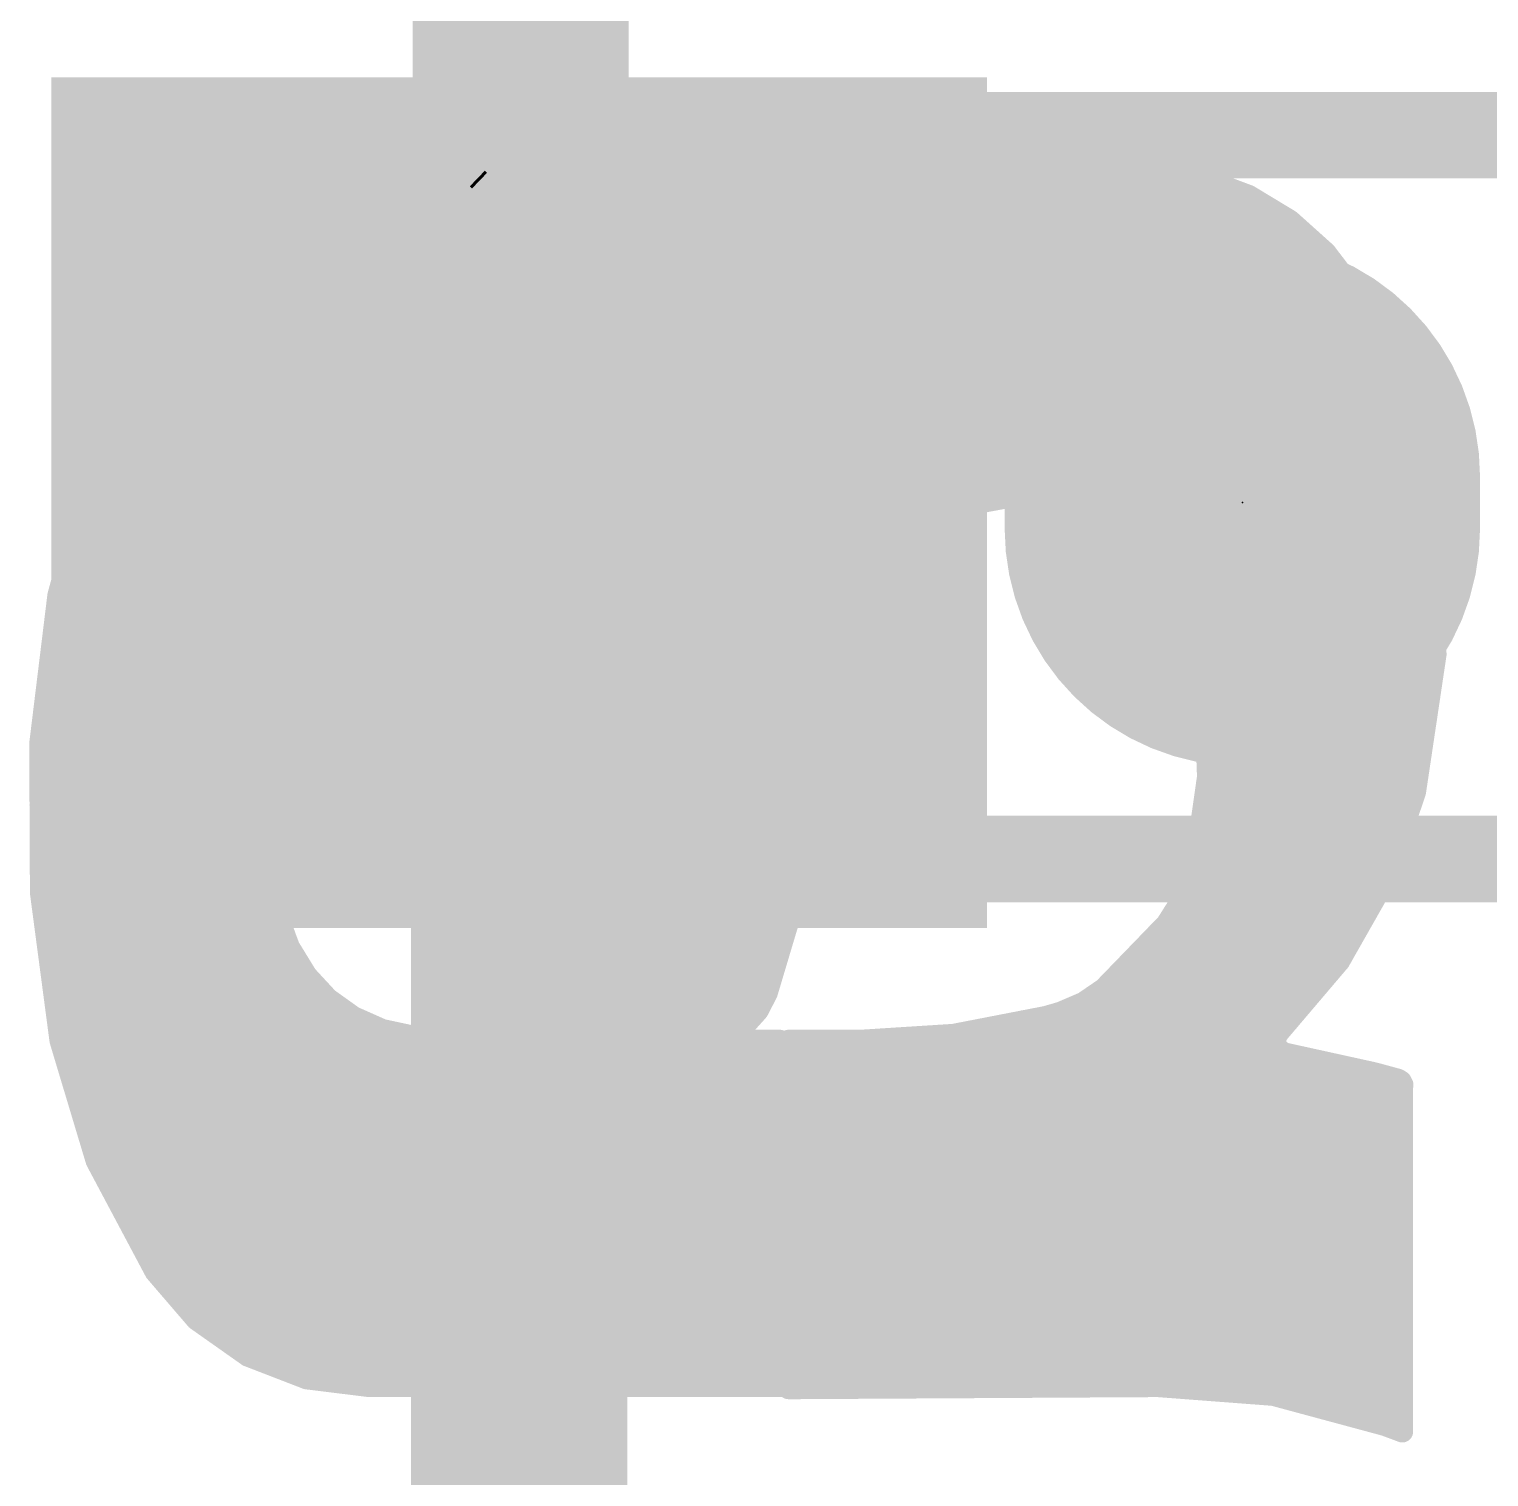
# Model space of a CAD drawing. Extents: x -4.1 to 20.4, y -14 to 28.1.
# Drawn here: x 8.734 to 10.45, y 17.905 to 19.607 of the extents above; entities that cross this region are included whole.
import ezdxf

# ---------------------------------------------------------------- set-up
doc = ezdxf.new("R2010")
doc.units = 0
for name, color, linetype in [('1', 12, 'CONTINUOUS'), ('21', 41, 'CONTINUOUS'), ('22', 40, 'CONTINUOUS'), ('23', 53, 'CONTINUOUS'), ('51', 53, 'CONTINUOUS')]:
    doc.layers.add(name, color=color, linetype=linetype)

# ---------------------------------------------------------------- blocks, each defined once
blk = doc.blocks.new('RECT')
blk.add_solid([(-0.5, -0.5), (0.5, -0.5), (-0.5, 0.5), (0.5, 0.5)])

msp = doc.modelspace()

# ---------------------------------------------------------------- linework, layer by layer
at = {"layer": '1', "const_width": 0.254}
for points in [[(9.3116, 20.0355), (9.3116, 19.0516)], [(9.3116, 19.0516), (9.31, 19.05)], [(9.31, 19.05), (9.31, 15.8429)]]:
    msp.add_lwpolyline(points, dxfattribs=at)
at = {"layer": '1', "const_width": 0.127}
for points in [[(9.3735, 19.05, 1), (9.2465, 19.05)], [(9.3565, 19.0067, 1), (9.2667, 19.0965)], [(9.2651, 19.0949, 1), (9.3549, 19.0051)], [(9.2481, 19.0516, 1), (9.3751, 19.0516)]]:
    msp.add_lwpolyline(points, format="xyb", dxfattribs=at)
at = {"layer": '21', "const_width": 0.5588}
msp.add_lwpolyline([(10.16, 19.0805), (10.16, 19.0195)], dxfattribs=at)
at = {"layer": '21', "const_width": 0.2794}
for points in [[(10.2997, 19.0805, 1), (10.0203, 19.0805)], [(10.0203, 19.0195, 1), (10.2997, 19.0195)]]:
    msp.add_lwpolyline(points, format="xyb", dxfattribs=at)
at = {"layer": '22', "const_width": 0.0254}
for points in [[(9.7636, 19.446), (9.8577, 19.4666)], [(9.8577, 19.4666), (9.9638, 19.4669)], [(9.9638, 19.4669), (10.0683, 19.448)], [(9.6774, 19.4031), (9.7636, 19.446)], [(9.8111, 19.4564), (10.0217, 19.4564)], [(10.0683, 19.448), (10.1676, 19.4107)], [(9.1644, 19.415), (9.2634, 19.4285)], [(9.2608, 19.431), (9.2608, 19.0068)], [(9.2634, 19.4285), (9.2608, 19.431)], [(9.7335, 19.431), (10.1135, 19.431)], [(9.0702, 19.3816), (9.1644, 19.415)], [(10.1676, 19.4107), (10.2159, 19.3815)], [(9.1379, 19.4056), (9.2608, 19.4056)], [(9.6165, 19.3533), (9.6774, 19.4031)], [(9.6824, 19.4056), (10.176, 19.4056)], [(8.9848, 19.3296), (9.0702, 19.3816)], [(9.068, 19.3802), (9.2608, 19.3802)], [(9.6494, 19.3802), (10.2173, 19.3802)], [(10.2159, 19.3815), (10.2579, 19.3438)], [(9.0262, 19.3548), (9.2608, 19.3548)], [(9.5667, 19.2924), (9.6165, 19.3533)], [(9.6183, 19.3548), (10.2456, 19.3548)], [(10.2579, 19.3438), (10.2921, 19.2989)], [(8.9119, 19.2613), (8.9848, 19.3296)], [(8.9846, 19.3294), (9.2608, 19.3294)], [(9.5969, 19.3294), (10.2689, 19.3294)], [(8.9575, 19.304), (9.2608, 19.304)], [(9.5301, 19.2227), (9.5667, 19.2924)], [(9.5762, 19.304), (10.2882, 19.304)], [(10.2921, 19.2989), (10.3527, 19.172)], [(8.9304, 19.2786), (9.2608, 19.2786)], [(9.5595, 19.2786), (10.3018, 19.2786)], [(8.8544, 19.1795), (8.9119, 19.2613)], [(8.9062, 19.2532), (9.2608, 19.2532)], [(9.5461, 19.2532), (10.3139, 19.2532)], [(8.8883, 19.2278), (9.2608, 19.2278)], [(9.4817, 19.0742), (9.5301, 19.2227)], [(9.5328, 19.2278), (10.326, 19.2278)], [(8.8705, 19.2024), (9.2608, 19.2024)], [(9.5235, 19.2024), (10.3382, 19.2024)], [(8.8015, 19.0637), (8.8544, 19.1795)], [(8.8533, 19.177), (9.2608, 19.177)], [(9.5152, 19.177), (10.3503, 19.177)], [(10.3527, 19.172), (10.3835, 19.0348)], [(8.8417, 19.1516), (9.2608, 19.1516)], [(9.5069, 19.1516), (10.3572, 19.1516)], [(8.8301, 19.1262), (9.2608, 19.1262)], [(9.4986, 19.1262), (10.363, 19.1262)], [(8.8185, 19.1008), (9.2608, 19.1008)], [(9.4904, 19.1008), (10.3687, 19.1008)], [(8.8069, 19.0754), (9.2608, 19.0754)], [(9.4539, 18.9205), (9.4817, 19.0742)], [(9.4821, 19.0754), (10.3744, 19.0754)], [(8.7681, 18.9408), (8.8015, 19.0637)], [(8.7978, 19.05), (9.2608, 19.05)], [(9.4773, 19.05), (9.8512, 19.05)], [(9.8982, 19.0587), (9.8381, 19.0476)], [(9.9593, 19.0576), (9.8982, 19.0587)], [(9.9927, 19.0499), (9.9593, 19.0576)], [(9.9922, 19.05), (10.3801, 19.05)], [(10.0236, 19.0353), (9.9927, 19.0499)], [(9.8381, 19.0476), (9.7815, 19.0246)], [(10.0508, 19.0144), (10.0236, 19.0353)], [(10.3835, 19.0348), (10.3873, 18.8713)], [(8.7909, 19.0246), (9.2608, 19.0246)], [(9.4727, 19.0246), (9.7815, 19.0246)], [(9.7815, 19.0246), (9.7494, 19.0026)], [(10.0375, 19.0246), (10.3837, 19.0246)], [(10.0824, 18.976), (10.0508, 19.0144)], [(8.784, 18.9992), (9.1976, 18.9992)], [(9.2004, 19.0002), (9.1481, 18.9808)], [(9.2558, 19.0068), (9.2004, 19.0002)], [(9.2608, 19.0068), (9.2558, 19.0068)], [(9.4681, 18.9992), (9.7463, 18.9992)], [(9.7494, 19.0026), (9.7231, 18.9738)], [(10.0633, 18.9992), (10.3843, 18.9992)], [(9.1481, 18.9808), (9.1018, 18.9496)], [(8.7771, 18.9738), (9.1377, 18.9738)], [(9.4635, 18.9738), (9.7231, 18.9738)], [(9.7231, 18.9738), (9.6935, 18.9243)], [(10.104, 18.9311), (10.0824, 18.976)], [(10.0835, 18.9738), (10.3849, 18.9738)], [(8.7702, 18.9484), (9.1007, 18.9484)], [(9.1018, 18.9496), (9.0642, 18.9084)], [(9.4589, 18.9484), (9.7079, 18.9484)], [(10.0957, 18.9484), (10.3855, 18.9484)], [(8.7468, 18.7667), (8.7681, 18.9408)], [(10.1143, 18.8824), (10.104, 18.9311)], [(8.7659, 18.923), (9.0775, 18.923)], [(9.431, 18.6995), (9.4539, 18.9205)], [(9.4543, 18.923), (9.693, 18.923)], [(9.6935, 18.9243), (9.673, 18.8704)], [(10.1057, 18.923), (10.3861, 18.923)], [(8.7628, 18.8976), (9.0582, 18.8976)], [(9.0642, 18.9084), (9.0373, 18.8595)], [(9.4515, 18.8976), (9.6834, 18.8976)], [(10.1111, 18.8976), (10.3867, 18.8976)], [(10.1194, 18.7274), (10.1143, 18.8824)], [(8.7597, 18.8722), (9.0443, 18.8722)], [(9.0373, 18.8595), (9.02, 18.8009)], [(9.4489, 18.8722), (9.6737, 18.8722)], [(9.673, 18.8704), (9.6622, 18.8138)], [(10.1146, 18.8722), (10.3873, 18.8722)], [(10.3873, 18.8713), (10.3632, 18.7096)], [(8.7566, 18.8468), (9.0336, 18.8468)], [(9.4463, 18.8468), (9.6685, 18.8468)], [(10.1155, 18.8468), (10.3837, 18.8468)], [(8.7535, 18.8214), (9.0261, 18.8214)], [(9.4436, 18.8214), (9.6637, 18.8214)], [(9.6622, 18.8138), (9.6469, 18.669)], [(10.1163, 18.8214), (10.3799, 18.8214)], [(8.7504, 18.796), (9.0196, 18.796)], [(9.02, 18.8009), (9.0145, 18.7401)], [(9.441, 18.796), (9.6603, 18.796)], [(10.1171, 18.796), (10.3761, 18.796)], [(8.7476, 18.5914), (8.7468, 18.7667)], [(8.7473, 18.7706), (9.0173, 18.7706)], [(9.4384, 18.7706), (9.6576, 18.7706)], [(10.118, 18.7706), (10.3723, 18.7706)], [(8.7469, 18.7452), (9.015, 18.7452)], [(9.0145, 18.7401), (9.0195, 18.603)], [(9.4357, 18.7452), (9.655, 18.7452)], [(10.1188, 18.7452), (10.3685, 18.7452)], [(10.1041, 18.6207), (10.1194, 18.7274)], [(8.747, 18.7198), (9.0152, 18.7198)], [(9.4331, 18.7198), (9.6523, 18.7198)], [(10.1183, 18.7198), (10.3647, 18.7198)], [(10.3632, 18.7096), (10.328, 18.6061)], [(8.7471, 18.6944), (9.0162, 18.6944)], [(9.4082, 18.5674), (9.431, 18.6995)], [(9.4301, 18.6944), (9.6496, 18.6944)], [(10.1147, 18.6944), (10.358, 18.6944)], [(8.7472, 18.669), (9.0171, 18.669)], [(9.4257, 18.669), (9.6469, 18.669)], [(9.6469, 18.669), (9.63, 18.5698)], [(10.111, 18.669), (10.3494, 18.669)], [(8.7474, 18.6436), (9.018, 18.6436)], [(9.4214, 18.6436), (9.6426, 18.6436)], [(10.1074, 18.6436), (10.3408, 18.6436)], [(10.0909, 18.586), (10.1041, 18.6207)], [(8.7475, 18.6182), (9.0189, 18.6182)], [(9.0195, 18.603), (9.0259, 18.5642)], [(9.417, 18.6182), (9.6382, 18.6182)], [(10.1032, 18.6182), (10.3321, 18.6182)], [(10.328, 18.6061), (10.274, 18.511)], [(8.7476, 18.5928), (9.0212, 18.5928)], [(8.7706, 18.4175), (8.7476, 18.5914)], [(9.4126, 18.5928), (9.6339, 18.5928)], [(10.0711, 18.5547), (10.0909, 18.586)], [(10.0935, 18.5928), (10.3205, 18.5928)], [(9.63, 18.5698), (9.6012, 18.4734)], [(8.7508, 18.5674), (9.0254, 18.5674)], [(9.0259, 18.5642), (9.0396, 18.5273)], [(9.391, 18.5184), (9.4082, 18.5674)], [(9.4082, 18.5674), (9.6292, 18.5674)], [(9.9974, 18.4785), (10.0711, 18.5547)], [(10.0791, 18.5674), (10.306, 18.5674)], [(8.7541, 18.542), (9.0342, 18.542)], [(9.3993, 18.542), (9.6217, 18.542)], [(10.0588, 18.542), (10.2916, 18.542)], [(8.7575, 18.5166), (9.0462, 18.5166)], [(9.0396, 18.5273), (9.0602, 18.4937)], [(9.365, 18.4734), (9.391, 18.5184)], [(9.3899, 18.5166), (9.6141, 18.5166)], [(10.0343, 18.5166), (10.2772, 18.5166)], [(10.274, 18.511), (10.2032, 18.4277)], [(8.7609, 18.4912), (9.0625, 18.4912)], [(9.0602, 18.4937), (9.0853, 18.4666)], [(9.3753, 18.4912), (9.6065, 18.4912)], [(10.0097, 18.4912), (10.2572, 18.4912)], [(8.7642, 18.4658), (9.0865, 18.4658)], [(9.0853, 18.4666), (9.1153, 18.4452)], [(9.337, 18.4429), (9.365, 18.4734)], [(9.358, 18.4658), (9.5973, 18.4658)], [(9.6012, 18.4734), (9.5905, 18.4527)], [(9.9734, 18.4621), (9.9974, 18.4785)], [(9.9788, 18.4658), (10.2356, 18.4658)], [(9.5905, 18.4527), (9.5749, 18.4354)], [(9.9289, 18.4455), (9.9466, 18.4506)], [(9.9466, 18.4506), (9.9734, 18.4621)], [(8.7676, 18.4404), (9.1261, 18.4404)], [(9.1153, 18.4452), (9.1491, 18.4302)], [(9.3142, 18.4302), (9.3262, 18.4355)], [(9.3262, 18.4355), (9.337, 18.4429)], [(9.3334, 18.4404), (9.5794, 18.4404)], [(9.5749, 18.4354), (9.5555, 18.4226)], [(9.8205, 18.4245), (9.9289, 18.4455)], [(9.9025, 18.4404), (10.214, 18.4404)], [(8.8131, 18.2761), (8.7706, 18.4175)], [(8.7714, 18.415), (9.6164, 18.415)], [(9.1491, 18.4302), (9.2037, 18.4185)], [(9.2037, 18.4185), (9.2596, 18.4185)], [(9.2596, 18.4185), (9.3142, 18.4302)], [(9.5555, 18.4226), (9.5555, 18.4175)], [(9.5555, 18.4175), (9.6164, 18.4175)], [(9.6164, 18.4175), (9.6164, 18.0111)], [(9.6266, 18.0086), (9.6266, 18.4175)], [(9.6266, 18.4175), (9.7104, 18.4175)], [(9.6266, 18.415), (10.199, 18.415)], [(9.7104, 18.4175), (9.8205, 18.4245)], [(10.1996, 18.4223), (10.1987, 18.4159)], [(10.1987, 18.4159), (10.2006, 18.4097)], [(10.2032, 18.4277), (10.1996, 18.4223)], [(10.2006, 18.4097), (10.2049, 18.4049)], [(10.2049, 18.4049), (10.2108, 18.4023)], [(10.2108, 18.4023), (10.3149, 18.3794)], [(8.779, 18.3896), (9.6164, 18.3896)], [(9.6266, 18.3896), (10.2685, 18.3896)], [(10.3149, 18.3794), (10.3429, 18.3718)], [(8.7866, 18.3642), (9.6164, 18.3642)], [(9.6266, 18.3642), (10.3482, 18.3642)], [(10.3429, 18.3718), (10.3465, 18.3696)], [(10.3465, 18.3696), (10.3483, 18.3659)], [(10.3483, 18.3659), (10.348, 18.3617)], [(10.348, 18.3617), (10.348, 17.9578)], [(8.7943, 18.3388), (9.6164, 18.3388)], [(9.6266, 18.3388), (10.348, 18.3388)], [(8.8019, 18.3134), (9.6164, 18.3134)], [(9.6266, 18.3134), (10.348, 18.3134)], [(8.8095, 18.288), (9.6164, 18.288)], [(9.6266, 18.288), (10.348, 18.288)], [(8.8824, 18.1458), (8.8131, 18.2761)], [(8.8203, 18.2626), (9.6164, 18.2626)], [(9.6266, 18.2626), (10.348, 18.2626)], [(8.8338, 18.2372), (9.6164, 18.2372)], [(9.6266, 18.2372), (10.348, 18.2372)], [(8.8473, 18.2118), (9.6164, 18.2118)], [(9.6266, 18.2118), (10.348, 18.2118)], [(8.8608, 18.1864), (9.6164, 18.1864)], [(9.6266, 18.1864), (10.348, 18.1864)], [(8.8743, 18.161), (9.6164, 18.161)], [(9.6266, 18.161), (10.348, 18.161)], [(8.9307, 18.0896), (8.8824, 18.1458)], [(8.8912, 18.1356), (9.6164, 18.1356)], [(9.6266, 18.1356), (10.348, 18.1356)], [(8.913, 18.1102), (9.6164, 18.1102)], [(9.6266, 18.1102), (10.348, 18.1102)], [(8.9912, 18.0469), (8.9307, 18.0896)], [(8.9375, 18.0848), (9.6164, 18.0848)], [(9.6266, 18.0848), (10.348, 18.0848)], [(8.9735, 18.0594), (9.6164, 18.0594)], [(9.6266, 18.0594), (10.348, 18.0594)], [(9.0603, 18.0202), (8.9912, 18.0469)], [(9.0246, 18.034), (9.6164, 18.034)], [(9.1338, 18.0111), (9.0603, 18.0202)], [(9.6266, 18.034), (10.348, 18.034)], [(9.6164, 18.0111), (9.1338, 18.0111)], [(10.0609, 18.0111), (9.6266, 18.0086)], [(10.1964, 18.0008), (10.0609, 18.0111)], [(10.0936, 18.0086), (10.348, 18.0086)], [(10.3276, 17.9654), (10.1964, 18.0008)], [(10.2615, 17.9832), (10.348, 17.9832)], [(10.348, 17.9578), (10.3276, 17.9654)]]:
    msp.add_lwpolyline(points, dxfattribs=at)
at = {"layer": '22', "const_width": 0.0127}
for points in [[(9.8577, 19.4729, 1), (9.8577, 19.4603)], [(9.8591, 19.4604, 1), (9.8563, 19.4728)], [(9.9649, 19.4731, 1), (9.9627, 19.4606)], [(9.9638, 19.4605, 1), (9.9638, 19.4732)], [(9.7623, 19.4522, 1), (9.765, 19.4398)], [(9.7665, 19.4403, 1), (9.7608, 19.4517)], [(9.8111, 19.4628, 1), (9.8111, 19.4501)], [(10.0217, 19.4501, 1), (10.0217, 19.4628)], [(10.0705, 19.454, 1), (10.066, 19.4421)], [(10.0671, 19.4418, 1), (10.0694, 19.4543)], [(9.2652, 19.4356, 1), (9.2564, 19.4264)], [(9.2671, 19.431, 1), (9.2545, 19.431)], [(9.259, 19.4239, 1), (9.2678, 19.4331)], [(9.2643, 19.4222, 1), (9.2625, 19.4348)], [(9.7335, 19.4374, 1), (9.7335, 19.4246)], [(10.1135, 19.4246, 1), (10.1135, 19.4374)], [(9.1635, 19.4213, 1), (9.1652, 19.4087)], [(9.1665, 19.409, 1), (9.1622, 19.421)], [(10.1709, 19.4161, 1), (10.1643, 19.4053)], [(10.1654, 19.4048, 1), (10.1698, 19.4166)], [(9.1379, 19.412, 1), (9.1379, 19.3992)], [(9.2608, 19.3992, 1), (9.2608, 19.412)], [(9.6746, 19.4088, 1), (9.6802, 19.3974)], [(9.6814, 19.3982, 1), (9.6734, 19.408)], [(9.6824, 19.412, 1), (9.6824, 19.3992)], [(10.176, 19.3992, 1), (10.176, 19.412)], [(9.068, 19.3866, 1), (9.068, 19.3739)], [(9.0681, 19.3875, 1), (9.0723, 19.3756)], [(9.0735, 19.3761, 1), (9.0669, 19.387)], [(9.2608, 19.3739, 1), (9.2608, 19.3866)], [(9.6494, 19.3866, 1), (9.6494, 19.3739)], [(10.2201, 19.3862, 1), (10.2117, 19.3768)], [(10.2126, 19.3761, 1), (10.2192, 19.3869)], [(10.2173, 19.3739, 1), (10.2173, 19.3866)], [(9.0262, 19.3612, 1), (9.0262, 19.3484)], [(9.2608, 19.3484, 1), (9.2608, 19.3612)], [(9.6124, 19.3582, 1), (9.6205, 19.3484)], [(9.6214, 19.3493, 1), (9.6115, 19.3573)], [(9.6183, 19.3612, 1), (9.6183, 19.3484)], [(10.2456, 19.3484, 1), (10.2456, 19.3612)], [(10.2629, 19.3476, 1), (10.2528, 19.3399)], [(10.2536, 19.3391, 1), (10.2621, 19.3485)], [(8.9846, 19.3358, 1), (8.9846, 19.323)], [(8.9815, 19.335, 1), (8.9881, 19.3242)], [(8.9892, 19.325, 1), (8.9805, 19.3342)], [(9.2608, 19.323, 1), (9.2608, 19.3358)], [(9.5969, 19.3358, 1), (9.5969, 19.323)], [(10.2689, 19.323, 1), (10.2689, 19.3358)], [(8.9575, 19.3104, 1), (8.9575, 19.2977)], [(9.2608, 19.2977, 1), (9.2608, 19.3104)], [(9.5618, 19.2964, 1), (9.5716, 19.2883)], [(9.5723, 19.2894, 1), (9.5611, 19.2953)], [(9.5762, 19.3104, 1), (9.5762, 19.2977)], [(10.2978, 19.3016, 1), (10.2864, 19.2962)], [(10.287, 19.2951, 1), (10.2972, 19.3027)], [(10.2882, 19.2977, 1), (10.2882, 19.3104)], [(8.9304, 19.285, 1), (8.9304, 19.2722)], [(9.2608, 19.2722, 1), (9.2608, 19.285)], [(9.5595, 19.285, 1), (9.5595, 19.2722)], [(10.3018, 19.2722, 1), (10.3018, 19.285)], [(8.9075, 19.2659, 1), (8.9162, 19.2566)], [(8.9171, 19.2576, 1), (8.9067, 19.2649)], [(8.9062, 19.2596, 1), (8.9062, 19.2468)], [(9.2608, 19.2468, 1), (9.2608, 19.2596)], [(9.5461, 19.2596, 1), (9.5461, 19.2468)], [(10.3139, 19.2468, 1), (10.3139, 19.2596)], [(8.8883, 19.2342, 1), (8.8883, 19.2215)], [(9.2608, 19.2215, 1), (9.2608, 19.2342)], [(9.5361, 19.2207, 1), (9.5241, 19.2247)], [(9.5328, 19.2342, 1), (9.5328, 19.2215)], [(10.326, 19.2215, 1), (10.326, 19.2342)], [(9.5245, 19.2257, 1), (9.5357, 19.2197)], [(8.8705, 19.2088, 1), (8.8705, 19.196)], [(9.2608, 19.196, 1), (9.2608, 19.2088)], [(9.5235, 19.2088, 1), (9.5235, 19.196)], [(10.3382, 19.196, 1), (10.3382, 19.2088)], [(8.8533, 19.1834, 1), (8.8533, 19.1706)], [(8.8492, 19.1832, 1), (8.8596, 19.1758)], [(8.8602, 19.1769, 1), (8.8486, 19.1821)], [(9.2608, 19.1706, 1), (9.2608, 19.1834)], [(9.5152, 19.1834, 1), (9.5152, 19.1706)], [(10.3589, 19.1734, 1), (10.3465, 19.1706)], [(10.3469, 19.1693, 1), (10.3584, 19.1747)], [(10.3503, 19.1706, 1), (10.3503, 19.1834)], [(8.8417, 19.158, 1), (8.8417, 19.1453)], [(9.2608, 19.1453, 1), (9.2608, 19.158)], [(9.5069, 19.158, 1), (9.5069, 19.1453)], [(10.3572, 19.1453, 1), (10.3572, 19.158)], [(8.8301, 19.1326, 1), (8.8301, 19.1198)], [(9.2608, 19.1198, 1), (9.2608, 19.1326)], [(9.4986, 19.1326, 1), (9.4986, 19.1198)], [(10.363, 19.1198, 1), (10.363, 19.1326)], [(8.8185, 19.1072, 1), (8.8185, 19.0944)], [(9.2608, 19.0944, 1), (9.2608, 19.1072)], [(9.4904, 19.1072, 1), (9.4904, 19.0944)], [(10.3687, 19.0944, 1), (10.3687, 19.1072)], [(8.8069, 19.0818, 1), (8.8069, 19.0691)], [(9.2608, 19.0691, 1), (9.2608, 19.0818)], [(9.4757, 19.0762, 1), (9.4877, 19.0722)], [(9.4879, 19.0731, 1), (9.4754, 19.0753)], [(9.4821, 19.0818, 1), (9.4821, 19.0691)], [(10.3744, 19.0691, 1), (10.3744, 19.0818)], [(8.7978, 19.0564, 1), (8.7978, 19.0436)], [(8.7957, 19.0663, 1), (8.8073, 19.061)], [(8.8076, 19.062, 1), (8.7954, 19.0653)], [(9.2608, 19.0436, 1), (9.2608, 19.0564)], [(9.4773, 19.0564, 1), (9.4773, 19.0436)], [(9.8512, 19.0436, 1), (9.8512, 19.0564)], [(9.8983, 19.0651, 1), (9.8981, 19.0524)], [(9.8994, 19.0525, 1), (9.897, 19.065)], [(9.9607, 19.0638, 1), (9.9579, 19.0514)], [(9.9592, 19.0513, 1), (9.9594, 19.0639)], [(9.9922, 19.0564, 1), (9.9922, 19.0436)], [(9.9954, 19.0556, 1), (9.99, 19.0442)], [(9.9912, 19.0437, 1), (9.9941, 19.0561)], [(10.3801, 19.0436, 1), (10.3801, 19.0564)], [(9.837, 19.0538, 1), (9.8393, 19.0413)], [(9.8405, 19.0417, 1), (9.8357, 19.0535)], [(10.0275, 19.0403, 1), (10.0198, 19.0302)], [(10.0209, 19.0295, 1), (10.0264, 19.041)], [(10.3898, 19.0349, 1), (10.3772, 19.0347)], [(8.7909, 19.031, 1), (8.7909, 19.0182)], [(9.2608, 19.0182, 1), (9.2608, 19.031)], [(9.4727, 19.031, 1), (9.4727, 19.0182)], [(9.7791, 19.0305, 1), (9.7839, 19.0187)], [(9.7851, 19.0194, 1), (9.7779, 19.0298)], [(9.7815, 19.0182, 1), (9.7815, 19.031)], [(10.0375, 19.031, 1), (10.0375, 19.0182)], [(10.0557, 19.0184, 1), (10.0459, 19.0104)], [(10.3773, 19.0334, 1), (10.3897, 19.0362)], [(10.3837, 19.0182, 1), (10.3837, 19.031)], [(8.784, 19.0056, 1), (8.784, 18.9929)], [(9.1996, 19.0065, 1), (9.2011, 18.9939)], [(9.1976, 18.9929, 1), (9.1976, 19.0056)], [(9.2026, 18.9943, 1), (9.1982, 19.0062)], [(9.2558, 19.0132, 1), (9.2558, 19.0005)], [(9.2545, 19.0068, 1), (9.2671, 19.0068)], [(9.2565, 19.0005, 1), (9.2551, 19.0131)], [(9.2608, 19.0005, 1), (9.2608, 19.0132)], [(9.4681, 19.0056, 1), (9.4681, 18.9929)], [(9.7458, 19.0078, 1), (9.753, 18.9973)], [(9.7541, 18.9983, 1), (9.7447, 19.0068)], [(9.7463, 18.9929, 1), (9.7463, 19.0056)], [(10.0469, 19.0094, 1), (10.0547, 19.0194)], [(10.0633, 19.0056, 1), (10.0633, 18.9929)], [(10.3843, 18.9929, 1), (10.3843, 19.0056)], [(9.1459, 18.9867, 1), (9.1503, 18.9748)], [(9.1516, 18.9755, 1), (9.1445, 18.9861)], [(8.7771, 18.9802, 1), (8.7771, 18.9674)], [(9.1377, 18.9674, 1), (9.1377, 18.9802)], [(9.4635, 18.9802, 1), (9.4635, 18.9674)], [(9.7184, 18.9781, 1), (9.7278, 18.9695)], [(9.7286, 18.9705, 1), (9.7176, 18.9771)], [(9.7231, 18.9674, 1), (9.7231, 18.9802)], [(10.0881, 18.9787, 1), (10.0767, 18.9732)], [(10.0835, 18.9802, 1), (10.0835, 18.9674)], [(10.0775, 18.9719, 1), (10.0873, 18.98)], [(10.3849, 18.9674, 1), (10.3849, 18.9802)], [(8.7702, 18.9548, 1), (8.7702, 18.942)], [(9.0983, 18.9549, 1), (9.1054, 18.9443)], [(9.1065, 18.9453, 1), (9.0971, 18.9539)], [(9.1007, 18.942, 1), (9.1007, 18.9548)], [(9.4589, 18.9548, 1), (9.4589, 18.942)], [(9.7079, 18.942, 1), (9.7079, 18.9548)], [(10.0957, 18.9548, 1), (10.0957, 18.942)], [(10.3855, 18.942, 1), (10.3855, 18.9548)], [(8.7744, 18.94, 1), (8.7618, 18.9416)], [(8.762, 18.9425, 1), (8.7742, 18.9391)], [(10.1102, 18.9324, 1), (10.0978, 18.9298)], [(8.7659, 18.9294, 1), (8.7659, 18.9167)], [(9.0775, 18.9167, 1), (9.0775, 18.9294)], [(9.4602, 18.9198, 1), (9.4476, 18.9212)], [(9.4477, 18.9216, 1), (9.4601, 18.9194)], [(9.4543, 18.9294, 1), (9.4543, 18.9167)], [(9.6881, 18.9276, 1), (9.699, 18.921)], [(9.6995, 18.922, 1), (9.6876, 18.9266)], [(9.693, 18.9167, 1), (9.693, 18.9294)], [(10.0983, 18.9283, 1), (10.1097, 18.9339)], [(10.1057, 18.9294, 1), (10.1057, 18.9167)], [(10.3861, 18.9167, 1), (10.3861, 18.9294)], [(8.7628, 18.904, 1), (8.7628, 18.8912)], [(9.0595, 18.9127, 1), (9.0689, 18.9041)], [(9.0582, 18.8912, 1), (9.0582, 18.904)], [(9.0697, 18.9053, 1), (9.0586, 18.9115)], [(9.4515, 18.904, 1), (9.4515, 18.8912)], [(9.6834, 18.8912, 1), (9.6834, 18.904)], [(10.1111, 18.904, 1), (10.1111, 18.8912)], [(10.3867, 18.8912, 1), (10.3867, 18.904)], [(10.1206, 18.8826, 1), (10.108, 18.8822)], [(10.1081, 18.8811, 1), (10.1205, 18.8837)], [(8.7597, 18.8786, 1), (8.7597, 18.8658)], [(9.0434, 18.8577, 1), (9.0312, 18.8613)], [(9.0443, 18.8658, 1), (9.0443, 18.8786)], [(9.4489, 18.8786, 1), (9.4489, 18.8658)], [(9.6671, 18.8727, 1), (9.679, 18.8682)], [(9.6793, 18.8692, 1), (9.6668, 18.8716)], [(9.6737, 18.8658, 1), (9.6737, 18.8786)], [(10.1146, 18.8786, 1), (10.1146, 18.8658)], [(10.3936, 18.8704, 1), (10.381, 18.8723)], [(10.381, 18.8712, 1), (10.3937, 18.8715)], [(10.3873, 18.8658, 1), (10.3873, 18.8786)], [(8.7566, 18.8532, 1), (8.7566, 18.8405)], [(9.0317, 18.8626, 1), (9.0429, 18.8564)], [(9.0336, 18.8405, 1), (9.0336, 18.8532)], [(9.4463, 18.8532, 1), (9.4463, 18.8405)], [(9.6685, 18.8405, 1), (9.6685, 18.8532)], [(10.1155, 18.8532, 1), (10.1155, 18.8405)], [(10.3837, 18.8405, 1), (10.3837, 18.8532)], [(8.7535, 18.8278, 1), (8.7535, 18.815)], [(9.0261, 18.815, 1), (9.0261, 18.8278)], [(9.4436, 18.8278, 1), (9.4436, 18.815)], [(9.656, 18.815, 1), (9.6684, 18.8126)], [(9.6685, 18.8131, 1), (9.6559, 18.8145)], [(9.6637, 18.815, 1), (9.6637, 18.8278)], [(10.1163, 18.8278, 1), (10.1163, 18.815)], [(10.3799, 18.815, 1), (10.3799, 18.8278)], [(8.7504, 18.8024, 1), (8.7504, 18.7896)], [(9.0264, 18.8003, 1), (9.0137, 18.8015)], [(9.014, 18.8027, 1), (9.0261, 18.7991)], [(9.0196, 18.7896, 1), (9.0196, 18.8024)], [(9.441, 18.8024, 1), (9.441, 18.7896)], [(9.6603, 18.7896, 1), (9.6603, 18.8024)], [(10.1171, 18.8024, 1), (10.1171, 18.7896)], [(10.3761, 18.7896, 1), (10.3761, 18.8024)], [(8.7531, 18.7668, 1), (8.7404, 18.7667)], [(8.7405, 18.7675, 1), (8.7531, 18.766)], [(8.7473, 18.777, 1), (8.7473, 18.7643)], [(9.0173, 18.7643, 1), (9.0173, 18.777)], [(9.4384, 18.777, 1), (9.4384, 18.7643)], [(9.6576, 18.7643, 1), (9.6576, 18.777)], [(10.118, 18.777, 1), (10.118, 18.7643)], [(10.3723, 18.7643, 1), (10.3723, 18.777)], [(8.7469, 18.7516, 1), (8.7469, 18.7388)], [(9.0208, 18.7403, 1), (9.0082, 18.7399)], [(9.015, 18.7388, 1), (9.015, 18.7516)], [(9.4357, 18.7516, 1), (9.4357, 18.7388)], [(9.655, 18.7388, 1), (9.655, 18.7516)], [(10.1188, 18.7516, 1), (10.1188, 18.7388)], [(10.3685, 18.7388, 1), (10.3685, 18.7516)], [(9.0082, 18.7407, 1), (9.0208, 18.7395)], [(10.1257, 18.7265, 1), (10.1131, 18.7283)], [(8.747, 18.7262, 1), (8.747, 18.7134)], [(9.0152, 18.7134, 1), (9.0152, 18.7262)], [(9.4331, 18.7262, 1), (9.4331, 18.7134)], [(9.6523, 18.7134, 1), (9.6523, 18.7262)], [(10.1183, 18.7262, 1), (10.1183, 18.7134)], [(10.1131, 18.7272, 1), (10.1257, 18.7276)], [(10.3692, 18.7076, 1), (10.3572, 18.7116)], [(10.3647, 18.7134, 1), (10.3647, 18.7262)], [(8.7471, 18.7008, 1), (8.7471, 18.6881)], [(9.0162, 18.6881, 1), (9.0162, 18.7008)], [(9.4301, 18.7008, 1), (9.4301, 18.6881)], [(9.4247, 18.7002, 1), (9.4373, 18.6988)], [(9.4373, 18.6984, 1), (9.4247, 18.7006)], [(9.6496, 18.6881, 1), (9.6496, 18.7008)], [(10.1147, 18.7008, 1), (10.1147, 18.6881)], [(10.3569, 18.7105, 1), (10.3695, 18.7087)], [(10.358, 18.6881, 1), (10.358, 18.7008)], [(8.7472, 18.6754, 1), (8.7472, 18.6626)], [(9.0171, 18.6626, 1), (9.0171, 18.6754)], [(9.4257, 18.6754, 1), (9.4257, 18.6626)], [(9.6532, 18.6679, 1), (9.6406, 18.6701)], [(9.6406, 18.6697, 1), (9.6532, 18.6683)], [(9.6469, 18.6626, 1), (9.6469, 18.6754)], [(10.111, 18.6754, 1), (10.111, 18.6626)], [(10.3494, 18.6626, 1), (10.3494, 18.6754)], [(8.7474, 18.65, 1), (8.7474, 18.6372)], [(9.018, 18.6372, 1), (9.018, 18.65)], [(9.4214, 18.65, 1), (9.4214, 18.6372)], [(9.6426, 18.6372, 1), (9.6426, 18.65)], [(10.1074, 18.65, 1), (10.1074, 18.6372)], [(10.3408, 18.6372, 1), (10.3408, 18.65)], [(10.11, 18.6184, 1), (10.0982, 18.623)], [(8.7475, 18.6246, 1), (8.7475, 18.6119)], [(9.0258, 18.604, 1), (9.0132, 18.602)], [(9.0189, 18.6119, 1), (9.0189, 18.6246)], [(9.417, 18.6246, 1), (9.417, 18.6119)], [(9.6382, 18.6119, 1), (9.6382, 18.6246)], [(10.1032, 18.6246, 1), (10.1032, 18.6119)], [(10.0978, 18.6216, 1), (10.1104, 18.6198)], [(10.3335, 18.6029, 1), (10.3225, 18.6092)], [(10.3321, 18.6119, 1), (10.3321, 18.6246)], [(8.7476, 18.5992, 1), (8.7476, 18.5864)], [(8.7539, 18.5922, 1), (8.7413, 18.5905)], [(8.7413, 18.5913, 1), (8.754, 18.5914)], [(9.0132, 18.6028, 1), (9.0258, 18.6032)], [(9.0212, 18.5864, 1), (9.0212, 18.5992)], [(9.4126, 18.5992, 1), (9.4126, 18.5864)], [(9.6339, 18.5864, 1), (9.6339, 18.5992)], [(10.0963, 18.5826, 1), (10.0856, 18.5894)], [(10.0935, 18.5992, 1), (10.0935, 18.5864)], [(10.3205, 18.5864, 1), (10.3205, 18.5992)], [(10.322, 18.6081, 1), (10.334, 18.604)], [(9.636, 18.568, 1), (9.6239, 18.5716)], [(10.085, 18.5883, 1), (10.0969, 18.5838)], [(8.7508, 18.5738, 1), (8.7508, 18.561)], [(9.0319, 18.5664, 1), (9.02, 18.5619)], [(9.0196, 18.5631, 1), (9.0322, 18.5652)], [(9.0254, 18.561, 1), (9.0254, 18.5738)], [(9.4082, 18.5738, 1), (9.4082, 18.561)], [(9.4019, 18.5685, 1), (9.4145, 18.5663)], [(9.4142, 18.5653, 1), (9.4022, 18.5695)], [(9.6237, 18.5709, 1), (9.6362, 18.5688)], [(9.6292, 18.561, 1), (9.6292, 18.5738)], [(10.0657, 18.5581, 1), (10.0765, 18.5513)], [(10.0757, 18.5503, 1), (10.0665, 18.5591)], [(10.0791, 18.5738, 1), (10.0791, 18.561)], [(10.306, 18.561, 1), (10.306, 18.5738)], [(8.7541, 18.5484, 1), (8.7541, 18.5357)], [(9.0342, 18.5357, 1), (9.0342, 18.5484)], [(9.3993, 18.5484, 1), (9.3993, 18.5357)], [(9.6217, 18.5357, 1), (9.6217, 18.5484)], [(10.0588, 18.5484, 1), (10.0588, 18.5357)], [(10.2916, 18.5357, 1), (10.2916, 18.5484)], [(8.7575, 18.523, 1), (8.7575, 18.5102)], [(9.0451, 18.5306, 1), (9.0342, 18.524)], [(9.0337, 18.5251, 1), (9.0456, 18.5295)], [(9.0462, 18.5102, 1), (9.0462, 18.523)], [(9.3899, 18.523, 1), (9.3899, 18.5102)], [(9.3965, 18.5152, 1), (9.3854, 18.5216)], [(9.6141, 18.5102, 1), (9.6141, 18.523)], [(10.0343, 18.523, 1), (10.0343, 18.5102)], [(10.2772, 18.5102, 1), (10.2772, 18.523)], [(9.385, 18.5205, 1), (9.3969, 18.5163)], [(10.2685, 18.5141, 1), (10.2796, 18.5079)], [(10.2789, 18.5069, 1), (10.2692, 18.5151)], [(8.7609, 18.4976, 1), (8.7609, 18.4848)], [(9.0649, 18.498, 1), (9.0555, 18.4894)], [(9.0548, 18.4904, 1), (9.0656, 18.497)], [(9.0625, 18.4848, 1), (9.0625, 18.4976)], [(9.3753, 18.4976, 1), (9.3753, 18.4848)], [(9.6065, 18.4848, 1), (9.6065, 18.4976)], [(10.0097, 18.4976, 1), (10.0097, 18.4848)], [(10.2572, 18.4848, 1), (10.2572, 18.4976)], [(8.7642, 18.4722, 1), (8.7642, 18.4595)], [(9.089, 18.4718, 1), (9.0816, 18.4615)], [(9.0865, 18.4595, 1), (9.0865, 18.4722)], [(9.358, 18.4722, 1), (9.358, 18.4595)], [(9.3595, 18.4766, 1), (9.3705, 18.4702)], [(9.3697, 18.4691, 1), (9.3603, 18.4777)], [(9.5951, 18.4752, 1), (9.6073, 18.4716)], [(9.6068, 18.4705, 1), (9.5956, 18.4763)], [(9.5973, 18.4595, 1), (9.5973, 18.4722)], [(9.9788, 18.4722, 1), (9.9788, 18.4595)], [(9.9928, 18.4829, 1), (10.002, 18.4741)], [(10.001, 18.4733, 1), (9.9938, 18.4837)], [(10.2356, 18.4595, 1), (10.2356, 18.4722)], [(9.0806, 18.4623, 1), (9.09, 18.4709)], [(9.5849, 18.4556, 1), (9.5961, 18.4498)], [(9.5952, 18.4485, 1), (9.5858, 18.457)], [(9.9441, 18.4564, 1), (9.9491, 18.4448)], [(9.9484, 18.4445, 1), (9.9448, 18.4567)], [(9.9698, 18.4673, 1), (9.977, 18.4568)], [(9.9759, 18.4562, 1), (9.9709, 18.4679)], [(8.7676, 18.4468, 1), (8.7676, 18.434)], [(9.1179, 18.451, 1), (9.1128, 18.4394)], [(9.1117, 18.44, 1), (9.119, 18.4503)], [(9.1261, 18.434, 1), (9.1261, 18.4468)], [(9.3226, 18.4407, 1), (9.3298, 18.4302)], [(9.3288, 18.4296, 1), (9.3237, 18.4413)], [(9.3334, 18.4468, 1), (9.3334, 18.434)], [(9.3323, 18.4472, 1), (9.3417, 18.4386)], [(9.3406, 18.4377, 1), (9.3334, 18.4481)], [(9.5702, 18.4397, 1), (9.5797, 18.4312)], [(9.5784, 18.4301, 1), (9.5714, 18.4407)], [(9.5794, 18.434, 1), (9.5794, 18.4468)], [(9.9025, 18.4468, 1), (9.9025, 18.434)], [(9.9271, 18.4516, 1), (9.9307, 18.4394)], [(9.9301, 18.4393, 1), (9.9277, 18.4517)], [(10.214, 18.434, 1), (10.214, 18.4468)], [(8.7767, 18.4193, 1), (8.7645, 18.4157)], [(8.7714, 18.4214, 1), (8.7714, 18.4086)], [(9.1504, 18.4364, 1), (9.1478, 18.424)], [(9.1465, 18.4244, 1), (9.1517, 18.436)], [(9.2037, 18.4249, 1), (9.2037, 18.4122)], [(9.2024, 18.4123, 1), (9.205, 18.4247)], [(9.2583, 18.4247, 1), (9.2609, 18.4123)], [(9.2596, 18.4122, 1), (9.2596, 18.4249)], [(9.3117, 18.436, 1), (9.3167, 18.4244)], [(9.3155, 18.424, 1), (9.3129, 18.4364)], [(9.552, 18.4279, 1), (9.559, 18.4173)], [(9.5555, 18.4239, 1), (9.5555, 18.4111)], [(9.5618, 18.4226, 1), (9.5492, 18.4226)], [(9.6227, 18.4175, 1), (9.6101, 18.4175)], [(9.6164, 18.4111, 1), (9.6164, 18.4239)], [(9.6164, 18.4086, 1), (9.6164, 18.4214)], [(9.6266, 18.4239, 1), (9.6266, 18.4111)], [(9.6266, 18.4214, 1), (9.6266, 18.4086)], [(9.6329, 18.4175, 1), (9.6203, 18.4175)], [(9.71, 18.4238, 1), (9.7108, 18.4112)], [(9.7104, 18.4111, 1), (9.7104, 18.4239)], [(9.8193, 18.4308, 1), (9.8218, 18.4183)], [(9.8209, 18.4182, 1), (9.8201, 18.4309)], [(10.2048, 18.4177, 1), (10.1926, 18.4141)], [(10.1943, 18.4258, 1), (10.2049, 18.4188)], [(10.2059, 18.4214, 1), (10.1934, 18.4232)], [(10.1984, 18.4318, 1), (10.208, 18.4236)], [(10.2085, 18.4242, 1), (10.1979, 18.4312)], [(10.199, 18.4086, 1), (10.199, 18.4214)], [(8.7643, 18.4167, 1), (8.7769, 18.4183)], [(9.5492, 18.4175, 1), (9.5618, 18.4175)], [(10.1924, 18.4168, 1), (10.205, 18.415)], [(10.2053, 18.4139, 1), (10.1958, 18.4055)], [(10.1945, 18.4079, 1), (10.2066, 18.4115)], [(10.2074, 18.4107, 1), (10.2023, 18.399)], [(10.2001, 18.4006, 1), (10.2096, 18.4091)], [(10.2122, 18.4085, 1), (10.2094, 18.3961)], [(10.2083, 18.3965, 1), (10.2133, 18.4081)], [(8.779, 18.396, 1), (8.779, 18.3833)], [(9.6164, 18.3833, 1), (9.6164, 18.396)], [(9.6266, 18.396, 1), (9.6266, 18.3833)], [(10.2685, 18.3833, 1), (10.2685, 18.396)], [(10.3166, 18.3855, 1), (10.3132, 18.3733)], [(10.3135, 18.3732, 1), (10.3163, 18.3856)], [(8.7866, 18.3706, 1), (8.7866, 18.3578)], [(9.6164, 18.3578, 1), (9.6164, 18.3706)], [(9.6266, 18.3706, 1), (9.6266, 18.3578)], [(10.3462, 18.3772, 1), (10.3396, 18.3664)], [(10.3521, 18.3725, 1), (10.3408, 18.3667)], [(10.3412, 18.3657, 1), (10.3446, 18.3779)], [(10.3547, 18.3653, 1), (10.342, 18.3664)], [(10.3427, 18.363, 1), (10.354, 18.3687)], [(10.3431, 18.3642, 1), (10.3498, 18.375)], [(10.3482, 18.3578, 1), (10.3482, 18.3706)], [(10.3417, 18.3622, 1), (10.3543, 18.3612)], [(10.3544, 18.3617, 1), (10.3417, 18.3617)], [(8.7943, 18.3452, 1), (8.7943, 18.3325)], [(9.6164, 18.3325, 1), (9.6164, 18.3452)], [(9.6266, 18.3452, 1), (9.6266, 18.3325)], [(10.348, 18.3325, 1), (10.348, 18.3452)], [(8.8019, 18.3198, 1), (8.8019, 18.3071)], [(9.6164, 18.3071, 1), (9.6164, 18.3198)], [(9.6266, 18.3198, 1), (9.6266, 18.3071)], [(10.348, 18.3071, 1), (10.348, 18.3198)], [(8.8095, 18.2944, 1), (8.8095, 18.2816)], [(9.6164, 18.2816, 1), (9.6164, 18.2944)], [(9.6266, 18.2944, 1), (9.6266, 18.2816)], [(10.348, 18.2816, 1), (10.348, 18.2944)], [(8.8187, 18.2791, 1), (8.8075, 18.2731)], [(8.807, 18.2743, 1), (8.8192, 18.278)], [(8.8203, 18.269, 1), (8.8203, 18.2563)], [(9.6164, 18.2563, 1), (9.6164, 18.269)], [(9.6266, 18.269, 1), (9.6266, 18.2563)], [(10.348, 18.2563, 1), (10.348, 18.269)], [(8.8338, 18.2436, 1), (8.8338, 18.2309)], [(9.6164, 18.2309, 1), (9.6164, 18.2436)], [(9.6266, 18.2436, 1), (9.6266, 18.2309)], [(10.348, 18.2309, 1), (10.348, 18.2436)], [(8.8473, 18.2182, 1), (8.8473, 18.2054)], [(9.6164, 18.2054, 1), (9.6164, 18.2182)], [(9.6266, 18.2182, 1), (9.6266, 18.2054)], [(10.348, 18.2054, 1), (10.348, 18.2182)], [(8.8608, 18.1928, 1), (8.8608, 18.1801)], [(9.6164, 18.1801, 1), (9.6164, 18.1928)], [(9.6266, 18.1928, 1), (9.6266, 18.1801)], [(10.348, 18.1801, 1), (10.348, 18.1928)], [(8.8743, 18.1674, 1), (8.8743, 18.1547)], [(9.6164, 18.1547, 1), (9.6164, 18.1674)], [(9.6266, 18.1674, 1), (9.6266, 18.1547)], [(10.348, 18.1547, 1), (10.348, 18.1674)], [(8.8872, 18.1499, 1), (8.8776, 18.1417)], [(8.8768, 18.1428, 1), (8.888, 18.1488)], [(8.8912, 18.142, 1), (8.8912, 18.1292)], [(9.6164, 18.1292, 1), (9.6164, 18.142)], [(9.6266, 18.142, 1), (9.6266, 18.1292)], [(10.348, 18.1292, 1), (10.348, 18.142)], [(8.913, 18.1166, 1), (8.913, 18.1039)], [(9.6164, 18.1039, 1), (9.6164, 18.1166)], [(9.6266, 18.1166, 1), (9.6266, 18.1039)], [(10.348, 18.1039, 1), (10.348, 18.1166)], [(8.9344, 18.0948, 1), (8.927, 18.0844)], [(8.9259, 18.0855, 1), (8.9355, 18.0938)], [(8.9375, 18.0912, 1), (8.9375, 18.0785)], [(9.6164, 18.0785, 1), (9.6164, 18.0912)], [(9.6266, 18.0912, 1), (9.6266, 18.0785)], [(10.348, 18.0785, 1), (10.348, 18.0912)], [(8.9735, 18.0658, 1), (8.9735, 18.053)], [(9.6164, 18.053, 1), (9.6164, 18.0658)], [(9.6266, 18.0658, 1), (9.6266, 18.053)], [(10.348, 18.053, 1), (10.348, 18.0658)], [(8.9935, 18.0528, 1), (8.9889, 18.041)], [(8.9875, 18.0417, 1), (8.9949, 18.0521)], [(9.0246, 18.0404, 1), (9.0246, 18.0277)], [(9.0611, 18.0265, 1), (9.0595, 18.0139)], [(9.058, 18.0143, 1), (9.0626, 18.0261)], [(9.6164, 18.0277, 1), (9.6164, 18.0404)], [(9.6266, 18.0404, 1), (9.6266, 18.0277)], [(10.348, 18.0277, 1), (10.348, 18.0404)], [(9.1338, 18.0175, 1), (9.1338, 18.0048)], [(9.133, 18.0048, 1), (9.1346, 18.0174)], [(9.6101, 18.0111, 1), (9.6227, 18.0111)], [(9.6164, 18.0048, 1), (9.6164, 18.0175)], [(9.6266, 18.0149, 1), (9.6266, 18.0023)], [(9.6203, 18.0086, 1), (9.6329, 18.0086)], [(10.0614, 18.0174, 1), (10.0604, 18.0048)], [(10.0609, 18.0048, 1), (10.0609, 18.0174)], [(10.0936, 18.015, 1), (10.0936, 18.0023)], [(10.348, 18.0023, 1), (10.348, 18.015)], [(10.198, 18.0069, 1), (10.1947, 17.9946)], [(10.1959, 17.9944, 1), (10.1969, 18.0071)], [(10.2615, 17.9896, 1), (10.2615, 17.9768)], [(10.348, 17.9768, 1), (10.348, 17.9896)], [(10.3298, 17.9714, 1), (10.3254, 17.9594)], [(10.3259, 17.9593, 1), (10.3293, 17.9715)], [(10.3417, 17.9578, 1), (10.3544, 17.9578)], [(10.3458, 17.9518, 1), (10.3502, 17.9638)]]:
    msp.add_lwpolyline(points, format="xyb", dxfattribs=at)
at = {"layer": '23'}
msp.add_point((10.16, 19.05), dxfattribs=at)
at = {"layer": '51', "const_width": 0.1016}
for points in [[(9.804, 19.482), (10.516, 19.482)], [(9.804, 18.631), (10.516, 18.631)]]:
    msp.add_lwpolyline(points, dxfattribs=at)
at = {"layer": '51', "const_width": 0.0508}
for points in [[(9.804, 19.5074, 1), (9.804, 19.4566)], [(9.804, 18.6564, 1), (9.804, 18.6056)]]:
    msp.add_lwpolyline(points, format="xyb", dxfattribs=at)

# ---------------------------------------------------------------- block references
at = {"layer": '1', "xscale": 1.1}
msp.add_blockref('RECT', (9.31, 19.05), dxfattribs=at)
at = {"layer": '51', "xscale": 0.5001, "yscale": 0.95}
msp.add_blockref('RECT', (9.5719, 19.0551), dxfattribs=at)

doc.saveas('drawing.dxf')
